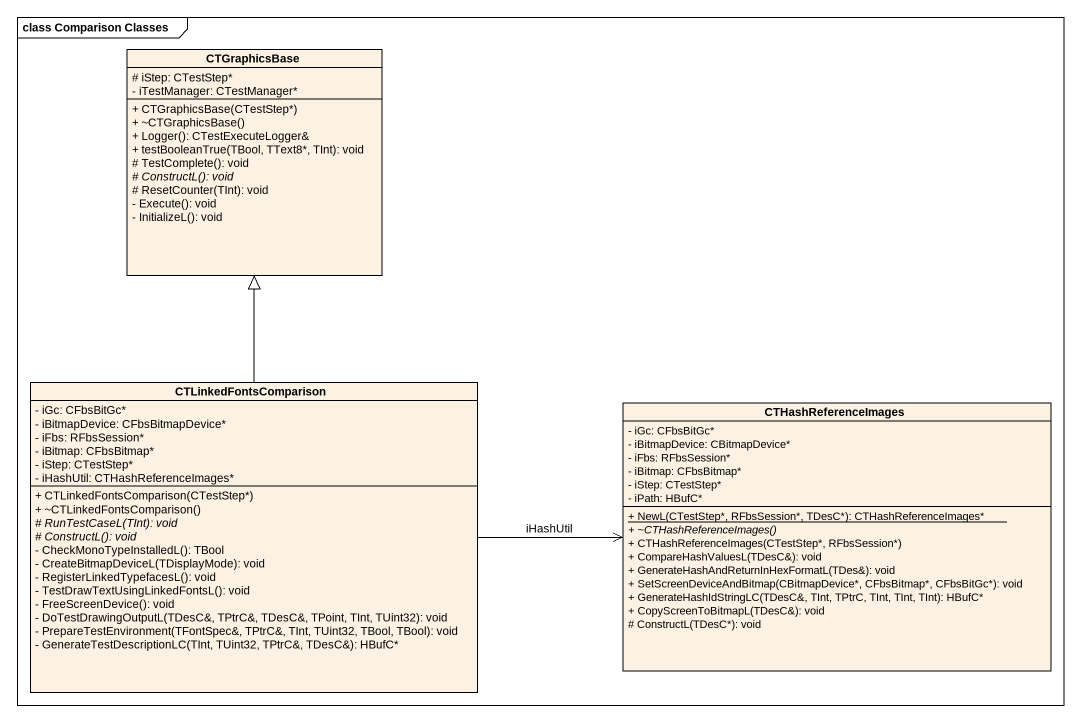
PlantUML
@startuml
mainframe class Comparison Classes
hide circle
hide empty members
skinparam classAttributeIconSize 0
class CTGraphicsBase {
  # iStep: CTestStep*
  - iTestManager: CTestManager*
  + CTGraphicsBase(CTestStep*)
  + ~CTGraphicsBase()
  + Logger(): CTestExecuteLogger&
  + testBooleanTrue(TBool, TText8*, TInt): void
  # TestComplete(): void
  {abstract} # ConstructL(): void
  # ResetCounter(TInt): void
  - Execute(): void
  - InitializeL(): void
}
class CTLinkedFontsComparison {
  - iGc: CFbsBitGc*
  - iBitmapDevice: CFbsBitmapDevice*
  - iFbs: RFbsSession*
  - iBitmap: CFbsBitmap*
  - iStep: CTestStep*
  - iHashUtil: CTHashReferenceImages*
  + CTLinkedFontsComparison(CTestStep*)
  + ~CTLinkedFontsComparison()
  {abstract} # RunTestCaseL(TInt): void
  {abstract} # ConstructL(): void
  - CheckMonoTypeInstalledL(): TBool
  - CreateBitmapDeviceL(TDisplayMode): void
  - RegisterLinkedTypefacesL(): void
  - TestDrawTextUsingLinkedFontsL(): void
  - FreeScreenDevice(): void
  - DoTestDrawingOutputL(TDesC&, TPtrC&, TDesC&, TPoint, TInt, TUint32): void
  - PrepareTestEnvironment(TFontSpec&, TPtrC&, TInt, TUint32, TBool, TBool): void
  - GenerateTestDescriptionLC(TInt, TUint32, TPtrC&, TDesC&): HBufC*
}
class CTHashReferenceImages {
  - iGc: CFbsBitGc*
  - iBitmapDevice: CBitmapDevice*
  - iFbs: RFbsSession*
  - iBitmap: CFbsBitmap*
  - iStep: CTestStep*
  - iPath: HBufC*
  {static} + NewL(CTestStep*, RFbsSession*, TDesC*): CTHashReferenceImages*
  {abstract} + ~CTHashReferenceImages()
  + CTHashReferenceImages(CTestStep*, RFbsSession*)
  + CompareHashValuesL(TDesC&): void
  + GenerateHashAndReturnInHexFormatL(TDes&): void
  + SetScreenDeviceAndBitmap(CBitmapDevice*, CFbsBitmap*, CFbsBitGc*): void
  + GenerateHashIdStringLC(TDesC&, TInt, TPtrC, TInt, TInt, TInt): HBufC*
  + CopyScreenToBitmapL(TDesC&): void
  # ConstructL(TDesC*): void
}
CTLinkedFontsComparison -up-|> CTGraphicsBase
CTLinkedFontsComparison -right-> CTHashReferenceImages : iHashUtil
@enduml
